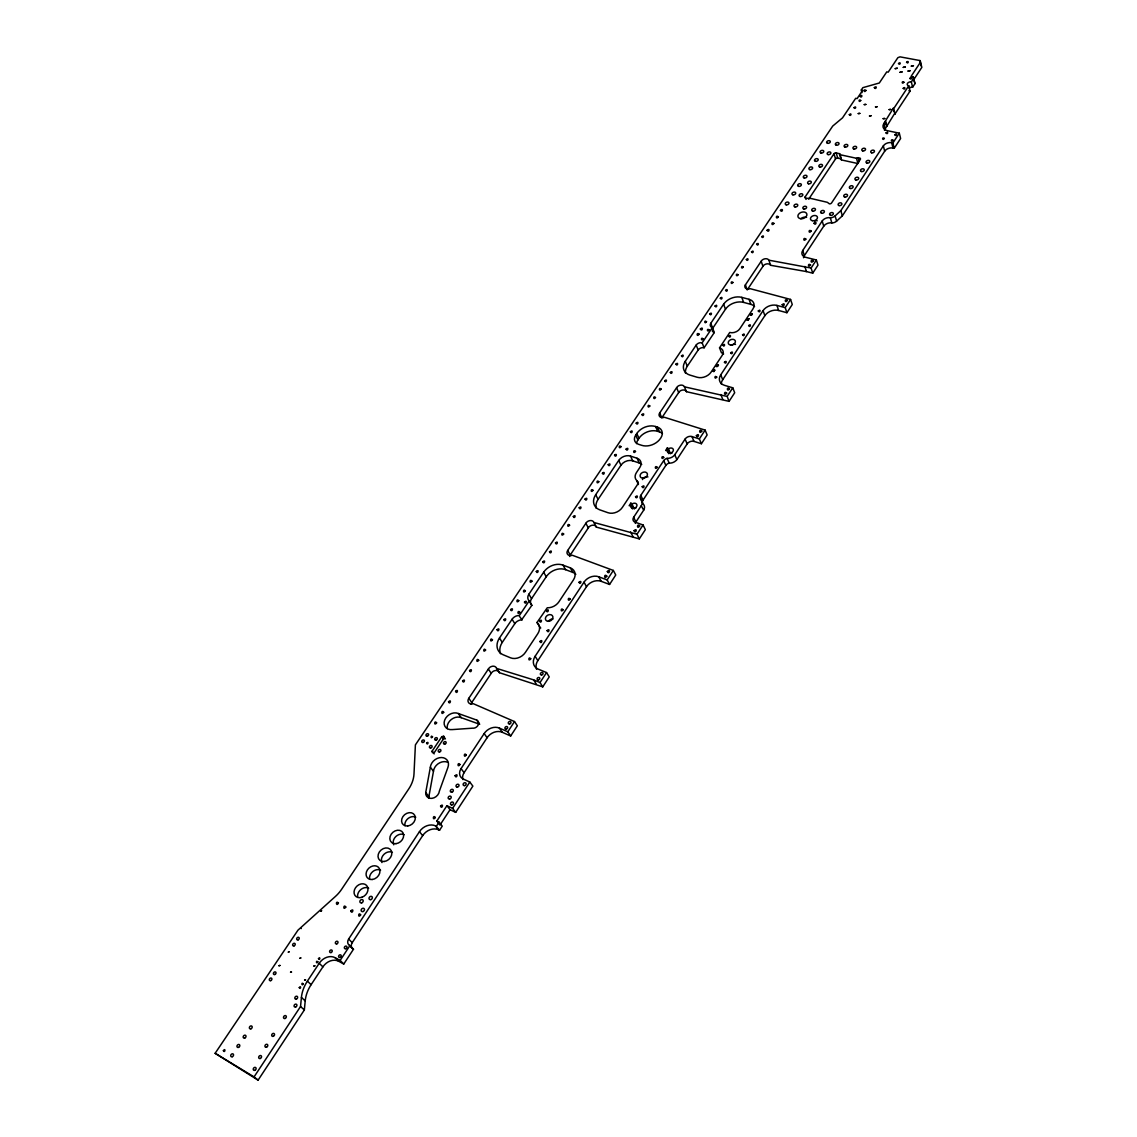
<?xml version="1.0" encoding="UTF-8"?>
<svg xmlns="http://www.w3.org/2000/svg" width="1137" height="1137" viewBox="0 0 1137 1137"><rect width="100%" height="100%" fill="white"/><g stroke="black" fill="none" stroke-linecap="round" stroke-linejoin="round"><path stroke-width="1.5" d="M913.21 80.443L921.865 67.31L919.947 60.545L900.007 56.85L897.86 57.674L888.182 72.157L886.761 71.887L879.313 83.001L862.855 87.663L861.292 89.979L862.699 90.264L857.113 98.578L855.692 98.294L842.531 117.85L832.725 126.065L415.403 744.863L413.996 773.942A29.391 23.166 -40 0 1 408.794 788.865L341.626 889.29A30.486 23.976 -44.7 0 1 335.387 896.482L297.965 930.165L215.135 1053.303L258.099 1080.15L304.346 1009.969L305.213 1000.901A32.021 25.753 -49.5 0 1 311.126 984.67L322.908 966.862A12.663 10.148 -48.4 0 1 338.741 961.291L343.758 964.034L353.493 949.224L349.542 945.387A5.244 4.207 -46.9 0 1 348.647 939.034L419.454 831.673A12.606 10.205 -41.4 0 1 435.613 825.917L439.55 830.237L442.236 826.13L439.067 822.165L436.807 821.085L446.926 805.692L452.583 808.364L455.695 812.372L472.864 786.108L469.823 782.043L463.043 778.916A8.869 7.163 -38 0 1 461.053 768.598L484.163 733.564A11.697 9.423 -36.1 0 1 499.37 728.092L507.813 731.787L510.684 735.98L517.335 725.776L514.507 721.554L473.305 703.704A4.79 3.795 -35.5 0 1 468.074 701.486L468.003 700.705A4.79 3.795 -35.5 0 1 468.814 698.303L488.37 669.053A4.761 3.766 -34.1 0 1 490.26 667.078L491.085 666.637A4.761 3.766 -34.1 0 1 496.585 668.4L533.608 679.869L540.018 682.541L542.747 686.862L549.242 676.899L546.542 672.564L538.114 669.082A11.427 9.124 -32.2 0 1 535.129 656.276L584.006 582.158A11.185 8.812 -28.9 0 1 598.73 576.772L607.144 579.913L609.574 584.461L615.742 574.995L613.34 570.433L572.323 555.254A4.591 3.553 -28.9 0 1 567.107 553.378L567.008 552.667A4.591 3.553 -28.9 0 1 567.718 550.45L585.882 523.29A4.562 3.51 -27.8 0 1 587.673 521.442L588.469 521.016A4.562 3.51 -27.8 0 1 593.926 522.48L637.004 534.234L639.321 538.881L645.347 529.643L643.073 524.981L635.043 522.153A4.576 3.553 -26.2 0 1 633.636 517.307L641.424 505.468A7.291 5.614 -26 0 0 640.628 499.015A4.548 3.496 -25.6 0 1 640.785 495.377L663.71 460.627A4.505 3.439 -24.4 0 1 667.064 458.353A7.192 5.458 -24.2 0 0 674.753 454.786L674.952 454.502M258.099 1080.15L254.063 1076.895L300.538 1006.515L301.419 997.419A32.134 25.81 -49.3 0 1 307.374 981.16L319.213 963.281A12.706 10.162 -48.2 0 1 335.117 957.695L340.134 960.438L343.758 964.034M667.405 450.522L667.334 450.991A3.141 2.388 -24.1 0 0 670.83 452.896A3.141 2.388 -24.1 0 0 673.232 449.243A3.141 2.388 -24.1 0 0 668.911 448.603L667.263 448.021L665.628 450.494L667.405 450.522L668.84 453.706M630.921 505.766L630.836 506.249A3.184 2.459 -26.1 0 0 634.332 508.267A3.184 2.459 -26.1 0 0 636.805 504.515A3.184 2.459 -26.1 0 0 632.456 503.805L630.808 503.179L629.131 505.723L630.921 505.766L632.456 508.893M428.947 798.245A7.405 5.955 -39.7 0 1 428.891 796.582L433.481 771.256A9.764 7.817 -38.6 0 1 447.751 762.316M425.721 792.56L430.354 767.191A9.807 7.831 -38.5 0 1 441.454 757.526A9.807 7.831 -38.5 0 1 447.921 767.39L439.394 791.039A7.433 5.955 -39.6 0 1 431.875 798.359A7.433 5.955 -39.6 0 1 425.721 792.56L428.891 796.582M841.423 159.933L839.987 153.893L836.235 152.87A1.663 1.137 -18 0 0 834.032 153.708L805.223 196.8A1.677 1.165 -18.8 0 0 805.863 198.321L810.766 198.435L827.366 202.315L829.328 203.807A1.691 1.18 -18.2 0 0 831.573 202.954L860.297 159.436A1.677 1.151 -17.5 0 0 859.615 157.972L856.502 158.285L857.938 163.557L841.423 159.933L841.053 158.867L837.713 158.128A1.663 1.137 -18 0 0 835.524 158.967L808.72 199.131M432.117 751.145L432.373 752.609L434.433 752.381L444.183 737.799L444.041 736.421L441.867 736.591L432.117 751.145L434.178 753.888M641.24 505.766L643.684 510.158L635.938 521.968A4.562 3.539 -26.1 0 0 635.327 523.418M507.813 731.787L514.507 721.554M540.018 682.541L546.542 672.564M607.144 579.913L613.34 570.433M637.004 534.234L643.073 524.981M705.125 430.099L707.143 434.945L701.401 443.743L699.354 438.91L705.125 430.099L664.363 417.265A4.42 3.297 -24 0 1 659.176 415.673L659.062 415.033A4.42 3.297 -24 0 1 659.687 412.987L676.6 387.703A4.406 3.269 -23.2 0 1 678.32 385.969L679.087 385.571A4.406 3.269 -23.2 0 1 684.446 386.822L727.14 396.429L729.073 401.347L734.701 392.734L732.782 387.802L724.44 385.315A10.617 7.888 -21.6 0 1 720.759 374.798L763.083 310.614A10.475 7.589 -20 0 1 776.912 305.412L785.198 307.644L786.918 312.718L778.646 310.486A10.432 7.589 -20 0 0 764.874 315.66L722.706 379.73A10.588 7.874 -21.6 0 0 721.299 384.008M727.14 396.429L732.782 387.802M785.198 307.644L790.57 299.429L750.136 288.67A4.292 3.07 -20.5 0 1 744.991 287.334L744.863 286.751A4.292 3.07 -20.5 0 1 745.403 284.861L761.193 261.254A4.278 3.041 -20 0 1 762.799 259.62L763.538 259.222A4.278 3.041 -20 0 1 768.882 260.188L811.107 268.034L812.728 273.178L805.948 271.43M811.107 268.034L816.366 259.989L805.536 257.26A7.305 5.173 -18.8 0 1 802.736 250.481L822.193 220.99A6.41 4.491 -18.3 0 1 830.308 217.721A5.116 3.567 -18.1 0 0 835.098 215.916L840.84 210.643L883.335 145.877A6.325 4.292 -16.7 0 1 891.664 142.708L892.9 142.964L894.222 148.293L892.986 148.037A6.31 4.292 -16.7 0 0 884.685 151.193L842.346 215.859L836.619 221.118A5.102 3.567 -18.1 0 1 831.843 222.923A6.381 4.477 -18.2 0 0 823.742 226.192L804.371 255.626A7.291 5.173 -18.8 0 0 803.532 257.744M892.9 142.964L899.31 133.171L887.357 130.684A8.357 5.628 -16.7 0 1 883.875 123.478L893.213 108.356L895.089 113.814L893.213 108.356M786.918 312.718L792.276 304.517L790.57 299.429M812.728 273.178L817.972 265.148L816.366 259.989M894.222 148.293L900.618 138.515L899.31 133.171M642.604 503.179A4.534 3.496 -25.6 0 1 643.045 500.081L665.87 465.388A4.491 3.425 -24.4 0 1 669.224 463.129A7.163 5.458 -24.2 0 0 676.885 459.575L687.174 443.913A5.159 3.923 -23.4 0 1 693.996 441.383L701.401 443.743M436.366 826.286L439.067 822.165M446.926 805.692L450.053 809.7L439.976 825.05L436.807 821.085M452.583 808.364L469.823 782.043M894.506 113.7L885.211 128.808A8.343 5.614 -16.7 0 0 884.487 130.329M895.089 113.814L910.026 91.145L908.776 85.772A2.899 1.904 -16.4 0 1 907.539 83.342A2.899 1.904 -16.4 0 1 911.348 81.878L913.722 78.268L913.011 76.89L911.007 76.506L920.657 61.91M909.202 88.231A2.885 1.904 -16.3 0 1 912.585 87.265L914.958 83.655L913.722 78.268M340.134 960.438L349.912 945.6M353.493 949.224L353.11 949.025A5.216 4.207 -47 0 1 352.214 942.687L422.68 835.61A12.564 10.19 -41.5 0 1 438.797 829.882L439.55 830.237M462.972 779.612A8.84 7.149 -38.1 0 1 464.095 772.691L487.091 737.742A11.668 9.409 -36.2 0 1 502.256 732.285L510.684 735.98M536.593 669.281A11.384 9.11 -32.3 0 1 537.829 660.64L586.507 586.678A11.157 8.798 -28.9 0 1 601.175 581.32L609.574 584.461M699.354 438.91L691.936 436.551A5.173 3.923 -23.4 0 0 685.085 439.095L674.753 454.786L676.885 459.575M893.781 108.47L908.776 85.772M540.743 628.022A11.228 8.854 -32 0 0 539.961 627.169L536.991 622.507L547.252 607.769A11.171 8.741 -30.5 0 0 558.949 601.757L573.446 579.884A11.1 8.655 -29.6 0 0 570.348 567.875L563.014 565.132A14.767 11.498 -29.9 0 0 543.642 572.238L528.904 594.196A6.95 5.415 -30.9 0 0 528.89 600.563L531.874 605.31L521.585 619.907A6.978 5.472 -32.1 0 0 514.819 623.659L502.27 642.391A15.008 11.839 -32.8 0 0 500.493 653.704M719.536 347.837L729.755 332.473A7.646 5.557 -21.2 0 0 739.889 328.664L752.779 309.221A10.375 7.476 -20.8 0 0 749.041 299.315L741.807 297.368A13.8 9.949 -21 0 0 723.601 304.233L710.824 323.249A4.491 3.255 -21.7 0 0 712.359 327.584L702.14 342.834A4.52 3.297 -22.3 0 0 696.171 345.079L685.284 361.296A13.985 10.276 -22.5 0 0 689.917 375.082L697.18 377.257A10.517 7.76 -22.4 0 0 711.151 372.041L722.208 355.355A7.689 5.642 -21.9 0 0 719.536 347.837L721.469 352.797A7.675 5.642 -21.8 0 1 723.629 353.934M685.483 373.192A13.942 10.276 -22.5 0 1 687.302 366.213L698.161 350.011A4.505 3.297 -22.2 0 1 704.101 347.78L714.292 332.558L710.824 323.249M471.045 704.13A4.775 3.795 -35.5 0 1 471.756 702.524L491.227 673.36A4.747 3.752 -34.1 0 1 493.117 671.384L493.927 670.944A4.747 3.752 -34.1 0 1 499.413 672.706L542.747 686.862M569.609 556.476A4.562 3.539 -28.9 0 1 570.234 555.012L588.326 527.909A4.548 3.51 -27.8 0 1 590.117 526.061L590.899 525.635A4.548 3.51 -27.8 0 1 596.342 527.099L639.321 538.881M729.073 401.347L686.492 391.711A4.392 3.255 -23.2 0 0 681.148 390.446L680.381 390.844A4.392 3.255 -23.2 0 0 678.675 392.578L661.819 417.819L659.687 412.987M804.84 266.442L806.474 271.572L770.616 265.291A4.278 3.027 -20 0 0 765.286 264.324L764.547 264.708A4.278 3.027 -20 0 0 762.941 266.342L747.208 289.907L745.403 284.861M536.991 622.507L537.289 622.763A11.271 8.869 -31.9 0 1 537.787 633.693L525.393 652.396A11.327 8.94 -32.8 0 1 510.513 657.811L503.165 654.77A15.065 11.853 -32.8 0 1 499.47 638.028L512.076 619.253A7.007 5.486 -32 0 1 518.87 615.501L522.096 619.935M637.047 458.254A8.968 6.794 -25.5 0 1 639.818 467.506L636.407 472.651A9.025 6.879 -25.3 0 0 636.72 480.539L636.976 480.752A4.52 3.454 -25.7 0 1 637.303 484.859L622.38 507.4A10.887 8.343 -26.7 0 1 607.968 512.716L599.91 509.888A14.468 11.057 -26.8 0 1 595.703 494.709L618.699 460.457A8.954 6.765 -25.7 0 1 630.495 456.079L637.047 458.254L639.292 463.001A8.94 6.794 -25.5 0 1 641.737 464.45M657.385 427.1A10.674 8.03 -24.5 0 1 660.796 437.972L660.569 438.313A14.227 10.674 -24.6 0 1 641.68 445.32L638.411 444.254A8.883 6.68 -24.8 0 1 635.668 435.173L636.791 433.51A14.241 10.702 -24.7 0 1 655.566 426.517L657.385 427.1L659.545 431.918A10.645 8.016 -24.5 0 1 662.473 433.595M519.382 615.515L529.202 600.862M531.874 605.31L531.562 605.012A6.936 5.415 -31 0 1 531.562 598.659L546.257 576.743A14.724 11.484 -29.9 0 1 565.558 569.665L572.877 572.408A11.057 8.641 -29.6 0 1 575.819 574.341M596.243 508.381A14.411 11.043 -26.8 0 1 598.09 499.37L620.987 465.189A8.925 6.765 -25.7 0 1 632.755 460.826L639.292 463.001M636.621 443.615A8.869 6.666 -24.8 0 1 637.9 439.962L639.008 438.285A14.198 10.688 -24.7 0 1 657.726 431.335L659.545 431.918M754.542 306.549A10.347 7.476 -20.7 0 0 750.846 304.361L743.626 302.399A13.758 9.935 -21 0 0 725.477 309.236L712.757 328.223A4.477 3.255 -21.7 0 0 712.316 329.105M630.808 503.179L633.11 507.855L634.759 508.495A3.184 2.459 -26.1 0 1 635.967 507.983M839.945 154.675L856.502 158.285M476.73 720.091A4.832 3.866 -36.2 0 1 478.151 725.093A4.832 3.866 -36.2 0 1 472.594 728.177L452.242 729.599A9.636 7.646 -36.6 0 1 444.666 720.147A9.636 7.646 -36.6 0 1 458.268 713.496L476.73 720.091L479.672 724.283L461.252 717.689A9.608 7.632 -36.7 0 0 451.332 719.479A9.608 7.632 -36.7 0 0 447.282 728.604M450.053 809.7L455.695 812.372M215.135 1053.303L254.063 1076.895M300.538 1006.515L304.346 1009.969M301.419 997.419L305.213 1000.901M307.374 981.16L311.126 984.67M319.213 963.281L322.908 966.862M335.117 957.695L338.741 961.291M349.542 945.387L353.11 949.025M348.647 939.034L352.214 942.687M419.454 831.673L422.68 835.61M435.613 825.917L438.797 829.882M430.354 767.191L433.481 771.256M461.053 768.598L464.095 772.691M443.402 736.136L445.434 738.894M441.767 736.719L443.814 739.476M458.268 713.496L461.252 717.689M484.163 733.564L487.091 737.742M468.814 698.303L471.756 702.524M499.37 728.092L502.256 732.285M488.37 669.053L491.227 673.36M496.585 668.4L499.413 672.706M499.47 638.028L502.27 642.391M533.608 679.869L536.351 684.19M535.129 656.276L537.829 660.64M512.076 619.253L514.819 623.659M528.904 594.196L531.562 598.659M543.642 572.238L546.257 576.743M563.014 565.132L565.558 569.665M570.348 567.875L572.877 572.408M567.718 550.45L570.234 555.012M584.006 582.158L586.507 586.678M598.73 576.772L601.175 581.32M585.882 523.29L588.326 527.909M593.926 522.48L596.342 527.099M914.958 83.655L913.011 76.89M595.703 494.709L598.09 499.37M630.637 531.974L632.954 536.621M633.636 517.307L635.938 521.968M631.987 504.16L634.275 508.836M618.699 460.457L620.987 465.189M640.628 499.015L642.902 503.719A7.263 5.6 -26 0 1 643.684 510.158M640.785 495.377L643.045 500.081M636.976 480.752L638.482 483.893M630.495 456.079L632.755 460.826M635.668 435.173L637.9 439.962M636.791 433.51L639.008 438.285M663.71 460.627L665.87 465.388M667.064 458.353L669.224 463.129M655.566 426.517L657.726 431.335M668.442 448.959L670.588 453.748M667.263 448.021L669.409 452.81M685.085 439.095L687.174 443.913M691.936 436.551L693.996 441.383M676.6 387.703L678.675 392.578M684.446 386.822L686.492 391.711M685.284 361.296L687.302 366.213M696.171 345.079L698.161 350.011M720.815 394.525L722.762 399.428M702.14 342.834L704.101 347.78M720.759 374.798L722.706 379.73M723.601 304.233L725.477 309.236M741.807 297.368L743.626 302.399M749.041 299.315L750.846 304.361M763.083 310.614L764.874 315.66M776.912 305.412L778.646 310.486M761.193 261.254L762.941 266.342M768.882 260.188L770.616 265.291M802.736 250.481L804.371 255.626M805.223 196.8L806.019 199.401M822.193 220.99L823.742 226.192M830.308 217.721L831.843 222.923M835.098 215.916L836.619 221.118M840.84 210.643L842.346 215.859M834.032 153.708L835.524 158.967M836.235 152.87L837.713 158.128M839.447 153.58L840.925 158.839M858.165 157.645L859.231 161.61M861.292 89.979L861.974 92.651M883.335 145.877L884.685 151.193M883.875 123.478L885.211 128.808M891.664 142.708L892.986 148.037M885.567 120.92L886.888 126.264M885.311 122.142L885.979 124.8M911.348 81.878L912.585 87.265M919.947 60.545L921.155 65.946M910.026 91.145A2.885 1.904 -16.3 0 1 908.932 90.647M801.088 218.489A4.633 3.24 -18.9 0 1 806.574 217.38M814.561 221.004A3.596 2.516 -18.6 0 1 817.219 220.777M714.292 332.558A4.477 3.255 -21.7 0 1 713.396 332.175M712.714 331.592A4.477 3.255 -21.7 0 1 712.288 330.853M548.645 621.157A3.965 3.141 -31 0 1 552.98 619.04M642.476 479.587A3.823 2.914 -25.3 0 1 647.934 476.929M731.915 345.023A3.695 2.715 -21.3 0 1 735.497 344.44M638.383 484.561A8.997 6.865 -25.3 0 1 637.374 481.136M671.64 453.109A3.141 2.388 -24.1 0 1 672.251 452.896M357.601 896.937A7.661 6.14 -44.8 0 1 360.969 889.432A7.661 6.14 -44.8 0 1 368.672 888.182M369.582 878.887A7.618 6.111 -43.9 0 1 372.908 871.468A7.618 6.111 -43.9 0 1 380.582 870.203M381.947 862.571A7.561 6.069 -43 0 1 384.008 854.299A7.561 6.069 -43 0 1 392.407 852.366M393.729 844.805A7.518 6.026 -42.1 0 1 395.747 836.619A7.518 6.026 -42.1 0 1 404.118 834.686M404.914 825.675A7.462 5.998 -41.2 0 1 408.126 818.455A7.462 5.998 -41.2 0 1 415.744 817.162M338.428 902.863C336.58 907.61 335.074 900.021 338.428 902.863M317.834 961.76C316.512 965.142 315.489 959.699 317.834 961.76M318.474 958.633C320.065 961.348 320.52 955.563 318.474 958.633M313.911 966.038L314.85 965.825L313.911 966.038M303.266 983.718C301.945 987.143 300.935 981.615 303.266 983.718M304.588 980.08L305.498 979.767L304.588 980.08M299.244 987.612C300.822 990.37 301.319 984.514 299.244 987.612M299.884 958.278L300.779 957.951L299.884 958.278M289.239 951.669L288.343 952.11L289.239 951.669M290.56 972.22L291.484 972.021L290.56 972.22M278.991 965.754L279.901 965.441L278.991 965.754M909.799 78.41C911.803 80.826 912.357 75.667 909.799 78.41M223.378 1050.659C225.055 1053.814 225.766 1047.134 223.378 1050.659M321.572 910.78L320.861 911.092L321.572 910.78M301.163 928.616L301.206 928.517M913.423 65.704L911.334 66.117L913.423 65.704M910.14 70.65L908.051 71.062L910.14 70.65M905.35 66.969L903.261 67.381L905.35 66.969M903.204 88.359C904.967 90.903 905.933 85.701 903.204 88.359M903.915 82.234C901.925 85.19 901.328 80.187 903.915 82.234M906.573 62.265C908.335 64.752 909.273 59.65 906.573 62.265M893.099 140.292C891.053 143.347 890.456 138.117 893.099 140.292M894.762 134.734C896.539 137.392 897.562 132.006 894.762 134.734M902.053 71.915L899.978 72.327L902.053 71.915M897.292 68.234L895.217 68.646L897.292 68.234M898.528 63.53C900.277 66.017 901.229 60.915 898.528 63.53M884.344 138.444C882.312 141.5 881.729 136.284 884.344 138.444M886.021 132.901C887.784 135.559 888.807 130.186 886.021 132.901M889.134 109.607L890.74 109.45L889.134 109.607M883.151 118.66L884.757 118.504L883.151 118.66M875.504 106.864L877.096 106.707L875.504 106.864M871.098 115.704L869.492 116.017L871.098 115.704M864.248 104.604L865.84 104.433L864.248 104.604M866.01 90.448C863.708 93.845 863.082 88.089 866.01 90.448M859.927 96.233C861.889 99.175 863.068 93.191 859.927 96.233M858.25 113.572L859.828 113.402L858.25 113.572M860.737 100.468C858.733 103.439 858.193 98.422 860.737 100.468M854.001 107.66C855.706 110.232 856.744 105.002 854.001 107.66M849.296 114.652C851.002 117.239 852.054 111.994 849.296 114.652M810.553 265.006C808.052 268.773 807.526 262.235 810.553 265.006M813.182 260.984C810.695 264.75 810.155 258.227 813.182 260.984M811.15 231.067C808.691 234.762 808.151 228.381 811.15 231.067M813.978 223.278C815.925 226.547 817.318 220.038 813.978 223.278M805.849 239.097C803.376 242.792 802.85 236.397 805.849 239.097M787.358 300.424C784.828 304.261 784.331 297.567 787.358 300.424M782.171 304.702C784.089 308.198 785.639 301.333 782.171 304.702M778.39 216.826C775.946 220.45 775.462 214.197 778.39 216.826M780.451 210.388C782.327 213.585 783.763 207.19 780.451 210.388M758.294 310.969C759.928 314.011 761.307 308.056 758.294 310.969M773.942 223.435C771.497 227.073 771.028 220.791 773.942 223.435M767.02 230.328C768.896 233.582 770.36 227.102 767.02 230.328M747.961 318.857L749.127 318.786L747.961 318.857M748.388 319.895L747.236 320.208L748.388 319.895M761.747 236.681C763.353 239.509 764.647 233.881 761.747 236.681M748.658 325.566C750.292 328.621 751.685 322.624 748.658 325.566M750.477 315.063L751.642 314.992L750.477 315.063M751.216 313.954L752.367 313.883L751.216 313.954M756.631 244.256C758.237 247.113 759.544 241.456 756.631 244.256M742.546 334.818C744.166 337.902 745.588 331.876 742.546 334.818M726.671 393.118C724.027 397.126 723.672 390.034 726.671 393.118M751.5 251.874C753.106 254.745 754.428 249.06 751.5 251.874M729.499 388.811C726.856 392.805 726.486 385.741 729.499 388.811M743.285 267.053C741.125 270.265 740.77 264.679 743.285 267.053M730.65 352.825C732.256 355.938 733.706 349.855 730.65 352.825M746.355 259.534C747.947 262.42 749.283 256.706 746.355 259.534M738.098 274.77C735.923 277.996 735.582 272.383 738.098 274.77M724.44 362.22C726.046 365.361 727.524 359.235 724.44 362.22M728.76 336.239C730.352 339.309 731.787 333.297 728.76 336.239M717.262 365.233L718.442 365.162L717.262 365.233M717.689 366.299L716.495 366.484L717.689 366.299M716.722 377.086C714.434 380.525 714.15 374.471 716.722 377.086M732.924 282.459C730.736 285.7 730.409 280.057 732.924 282.459M722.805 345.207C724.397 348.306 725.847 342.251 722.805 345.207M725.577 290.39C727.154 293.346 728.533 287.519 725.577 290.39M701.813 431.094C699.113 435.173 698.814 427.924 701.813 431.094M713.169 371.415L714.349 371.344L713.169 371.415M713.922 370.264L715.102 370.207L713.993 370.15M720.318 298.207C721.881 301.163 723.288 295.336 720.318 298.207M696.37 435.613C698.189 439.45 700.037 432.074 696.37 435.613M709.161 329.957C706.944 333.283 706.645 327.456 709.161 329.957M715.031 306.052C716.594 309.037 718.015 303.167 715.031 306.052M703.206 338.84C700.96 342.194 700.69 336.339 703.206 338.84M706.518 321.7C704.3 325.011 704.002 319.227 706.518 321.7M709.715 313.926C711.279 316.925 712.714 311.041 709.715 313.926M699.184 334.221C696.611 338.059 696.285 331.336 699.184 334.221M700.349 328.991C702.14 332.501 703.831 325.637 700.349 328.991M681.475 355.881C682.996 358.979 684.517 352.939 681.475 355.881M663.724 457.358C661.364 460.926 661.18 454.573 663.724 457.358M675.89 364.153C677.41 367.265 678.96 361.211 675.89 364.153M657.172 467.293C654.798 470.874 654.614 464.493 657.172 467.293M639.69 525.976C636.876 530.24 636.734 522.579 639.69 525.976M670.304 372.467C671.811 375.594 673.374 369.511 670.304 372.467M642.192 486.707C643.698 490.132 645.418 483.58 642.192 486.707M634.062 530.681C635.796 534.774 637.871 527 634.062 530.681M661.165 389.081C658.877 392.507 658.678 386.481 661.165 389.081M664.676 380.824C666.183 383.965 667.76 377.854 664.676 380.824M635.526 496.784C637.018 500.237 638.767 493.657 635.526 496.784M655.495 397.509C653.207 400.949 653.008 394.894 655.495 397.509M649.81 405.98C647.493 409.434 647.323 403.337 649.81 405.98M641.922 414.593C643.414 417.819 645.049 411.594 641.922 414.593M635.512 451.417C633.153 454.942 633.011 448.66 635.512 451.417M636.18 423.135C637.658 426.375 639.307 420.122 636.18 423.135M607.329 571.499C609.02 575.692 611.18 567.761 607.329 571.499M606.831 576.161C603.946 580.538 603.889 572.65 606.831 576.161M626.075 449.129C627.553 452.441 629.244 446.074 626.075 449.129M630.395 431.719C631.874 434.974 633.551 428.692 630.395 431.719M621.029 446.656C618.67 450.167 618.556 443.927 621.029 446.656M614.563 455.226C616.012 458.538 617.746 452.171 614.563 455.226M608.181 464.706C609.617 468.046 611.365 461.65 608.181 464.706M598.829 481.733C596.442 485.3 596.371 478.933 598.829 481.733M579.017 582.3C580.438 585.953 582.386 579.074 579.017 582.3M602.425 473.248C603.861 476.602 605.623 470.178 602.425 473.248M570.163 599.085C567.633 602.894 567.647 596.001 570.163 599.085M593.031 490.345C590.629 493.941 590.572 487.531 593.031 490.345M585.029 499.086C586.436 502.497 588.27 495.974 585.029 499.086M563.099 609.773C560.569 613.596 560.598 606.661 563.099 609.773M579.174 507.77C580.581 511.209 582.428 504.657 579.174 507.77M547.11 630.609C548.489 634.375 550.535 627.311 547.11 630.609M569.58 525.209C567.136 528.847 567.136 522.309 569.58 525.209M573.304 516.511C574.697 519.964 576.558 513.384 573.304 516.511M539.947 641.453C541.311 645.247 543.372 638.141 539.947 641.453M546.456 610.697C547.835 614.406 549.853 607.428 546.456 610.697M563.654 534.02C561.195 537.673 561.209 531.107 563.654 534.02M555.496 542.932C556.874 546.456 558.793 539.777 555.496 542.932M530.752 658.764C528.165 662.686 528.279 655.552 530.752 658.764M539.592 621.044C540.956 624.767 542.989 617.775 539.592 621.044M549.512 551.829C550.876 555.368 552.824 548.659 549.512 551.829M542.804 561.792C544.154 565.359 546.115 558.622 542.804 561.792M531.96 581.121C529.458 584.859 529.529 578.108 531.96 581.121M536.294 571.456C537.645 575.052 539.62 568.273 536.294 571.456M519.822 612.289C517.278 616.098 517.392 609.205 519.822 612.289M525.379 590.885C522.864 594.637 522.963 587.857 525.379 590.885M524.47 602.084C525.806 605.751 527.838 598.858 524.47 602.084M518.785 600.691C516.255 604.472 516.369 597.65 518.785 600.691M510.612 609.588C511.934 613.269 513.995 606.348 510.612 609.588M455.098 775.676C456.363 779.797 458.708 772.194 455.098 775.676M503.862 619.622C505.169 623.318 507.244 616.382 503.862 619.622M492.463 639.818C489.891 643.656 490.061 636.677 492.463 639.818M466.269 754.968C463.569 759.061 463.839 751.543 466.269 754.968M497.068 629.713C498.361 633.437 500.465 626.444 497.068 629.713M485.598 650.009C483.026 653.86 483.211 646.839 485.598 650.009M459.973 764.519C457.245 768.626 457.543 761.065 459.973 764.519M478.705 660.256C476.119 664.122 476.318 657.072 478.705 660.256M469.553 670.56C470.817 674.383 473.006 667.263 469.553 670.56M435.329 817.517C432.543 821.71 432.899 813.921 435.329 817.517M440.545 806.034C441.767 810.24 444.197 802.523 440.545 806.034M462.588 680.907C463.839 684.758 466.056 677.595 462.588 680.907M455.582 691.31C456.818 695.176 459.078 687.97 455.582 691.31M443.714 712.259C441.057 716.225 441.341 708.962 443.714 712.259M448.546 701.756C449.769 705.651 452.043 698.416 448.546 701.756M432.529 736.833C430.468 739.917 430.71 734.246 432.529 736.833M436.608 722.834C433.936 726.813 434.249 719.508 436.608 722.834M426.602 743.072C427.526 746.156 429.331 740.457 426.602 743.072M360.671 914.873C357.771 919.236 358.326 911.064 360.671 914.873M350.892 910.865C351.973 915.313 354.687 907.241 350.892 910.865M345.804 907.056C342.905 911.391 343.488 903.275 345.804 907.056M874.339 87.563C875.717 90.733 877.878 84.792 874.339 87.563M798.615 186.383A1.919 1.322 -18.9 0 0 801.372 184.691A1.919 1.322 -18.9 0 0 798.544 184.052A1.919 1.322 -18.9 0 0 798.615 186.383M792.93 194.825A1.919 1.322 -19.1 0 0 795.715 193.134A1.919 1.322 -19.1 0 0 792.873 192.466A1.919 1.322 -19.1 0 0 792.93 194.825M809.871 169.64A1.919 1.308 -18.6 0 0 812.628 167.963A1.919 1.308 -18.6 0 0 809.8 167.324A1.919 1.308 -18.6 0 0 809.871 169.64M804.257 177.997A1.919 1.308 -18.8 0 0 807.014 176.306A1.919 1.308 -18.8 0 0 804.186 175.666A1.919 1.308 -18.8 0 0 804.257 177.997M815.471 161.326A1.904 1.293 -18.5 0 0 818.214 159.649A1.904 1.293 -18.5 0 0 815.385 159.024A1.904 1.293 -18.5 0 0 815.471 161.326M821.042 153.04A1.904 1.293 -18.3 0 0 823.771 151.377A1.904 1.293 -18.3 0 0 820.957 150.752A1.904 1.293 -18.3 0 0 821.042 153.04M786.207 204.831A1.933 1.336 -19.3 0 0 788.993 203.125A1.933 1.336 -19.3 0 0 786.15 202.457A1.933 1.336 -19.3 0 0 786.207 204.831M794.976 206.92A1.933 1.336 -19.1 0 0 797.776 205.214A1.933 1.336 -19.1 0 0 794.919 204.532A1.933 1.336 -19.1 0 0 794.976 206.92M827.58 143.319A1.904 1.279 -18.2 0 0 830.308 141.656A1.904 1.279 -18.2 0 0 827.48 141.059A1.904 1.279 -18.2 0 0 827.58 143.319M836.306 145.209A1.904 1.293 -18 0 0 839.049 143.532A1.904 1.293 -18 0 0 836.207 142.921A1.904 1.293 -18 0 0 836.306 145.209M845.089 147.099A1.919 1.293 -17.8 0 0 847.832 145.422A1.919 1.293 -17.8 0 0 844.976 144.811A1.919 1.293 -17.8 0 0 845.089 147.099M803.802 209.009A1.947 1.35 -18.8 0 0 806.602 207.289A1.947 1.35 -18.8 0 0 803.731 206.621A1.947 1.35 -18.8 0 0 803.802 209.009M853.915 149.004A1.919 1.308 -17.6 0 0 856.658 147.327A1.919 1.308 -17.6 0 0 853.802 146.701A1.919 1.308 -17.6 0 0 853.915 149.004M812.671 211.112A1.947 1.35 -18.6 0 0 815.471 209.393A1.947 1.35 -18.6 0 0 812.6 208.711A1.947 1.35 -18.6 0 0 812.671 211.112M862.784 150.908A1.933 1.308 -17.3 0 0 865.541 149.231A1.933 1.308 -17.3 0 0 862.656 148.606A1.933 1.308 -17.3 0 0 862.784 150.908M821.596 213.23A1.947 1.364 -18.4 0 0 824.396 211.51A1.947 1.364 -18.4 0 0 821.497 210.828A1.947 1.364 -18.4 0 0 821.596 213.23M830.564 215.348A1.961 1.364 -18.1 0 0 833.378 213.628A1.961 1.364 -18.1 0 0 830.465 212.946A1.961 1.364 -18.1 0 0 830.564 215.348M871.709 152.827A1.933 1.322 -17.1 0 0 874.467 151.15A1.933 1.322 -17.1 0 0 871.567 150.525A1.933 1.322 -17.1 0 0 871.709 152.827M861.491 171.531A1.947 1.336 -17.4 0 0 864.276 169.825A1.947 1.336 -17.4 0 0 861.363 169.186A1.947 1.336 -17.4 0 0 861.491 171.531M855.934 179.987A1.947 1.336 -17.5 0 0 858.719 178.282A1.947 1.336 -17.5 0 0 855.806 177.628A1.947 1.336 -17.5 0 0 855.934 179.987M850.348 188.486A1.947 1.35 -17.6 0 0 853.134 186.781A1.947 1.35 -17.6 0 0 850.22 186.113A1.947 1.35 -17.6 0 0 850.348 188.486M867.034 163.117A1.933 1.322 -17.2 0 0 869.805 161.411A1.933 1.322 -17.2 0 0 866.891 160.786A1.933 1.322 -17.2 0 0 867.034 163.117M844.72 197.028A1.947 1.35 -17.8 0 0 847.534 195.308A1.947 1.35 -17.8 0 0 844.62 194.64A1.947 1.35 -17.8 0 0 844.72 197.028M839.078 205.598A1.961 1.364 -17.9 0 0 841.892 203.878A1.961 1.364 -17.9 0 0 838.978 203.21A1.961 1.364 -17.9 0 0 839.078 205.598M828.134 154.604A1.919 1.293 -18.2 0 0 830.877 152.926A1.919 1.293 -18.2 0 0 828.049 152.301A1.919 1.293 -18.2 0 0 828.134 154.604M800.064 196.488A1.933 1.336 -18.9 0 0 802.836 194.782A1.933 1.336 -18.9 0 0 799.993 194.129A1.933 1.336 -18.9 0 0 800.064 196.488M819.777 167.054A1.919 1.308 -18.4 0 0 822.534 165.377A1.919 1.308 -18.4 0 0 819.706 164.751A1.919 1.308 -18.4 0 0 819.777 167.054M808.549 183.81A1.919 1.322 -18.7 0 0 811.321 182.119A1.919 1.322 -18.7 0 0 808.478 181.479A1.919 1.322 -18.7 0 0 808.549 183.81M506.178 729.087A1.464 1.18 -35.5 0 0 507.514 727.04A1.464 1.18 -35.5 0 0 505.141 727.325A1.464 1.18 -35.5 0 0 506.178 729.087M509.518 723.985A1.464 1.18 -35.2 0 0 510.854 721.938A1.464 1.18 -35.2 0 0 508.495 722.222A1.464 1.18 -35.2 0 0 509.518 723.985M538.355 679.94A1.435 1.151 -33 0 0 539.663 677.95A1.435 1.151 -33 0 0 537.318 678.249A1.435 1.151 -33 0 0 538.355 679.94M541.624 674.952A1.435 1.151 -32.7 0 0 542.932 672.962A1.435 1.151 -32.7 0 0 540.572 673.26A1.435 1.151 -32.7 0 0 541.624 674.952M407.728 825.959A7.49 5.998 -41.1 0 0 414.749 815.343A7.49 5.998 -41.1 0 0 402.882 816.65A7.49 5.998 -41.1 0 0 407.728 825.959M395.989 843.668A7.547 6.04 -42 0 0 403.067 832.952A7.547 6.04 -42 0 0 391.171 834.231A7.547 6.04 -42 0 0 395.989 843.668M384.15 861.505A7.589 6.083 -42.9 0 0 391.284 850.718A7.589 6.083 -42.9 0 0 379.36 851.968A7.589 6.083 -42.9 0 0 384.15 861.505M361.992 897.249A7.689 6.154 -44.7 0 0 366.512 885.353A7.689 6.154 -44.7 0 0 354.545 889.617A7.689 6.154 -44.7 0 0 361.992 897.249M372.211 879.512A7.646 6.111 -43.8 0 0 379.417 868.625A7.646 6.111 -43.8 0 0 367.45 869.848A7.646 6.111 -43.8 0 0 372.211 879.512M254.816 1070.329A1.649 1.308 -52.6 0 0 255.839 1067.728A1.649 1.308 -52.6 0 0 253.352 1068.595A1.649 1.308 -52.6 0 0 254.816 1070.329M232.261 1056.728A1.649 1.279 -52.1 0 0 233.298 1054.155A1.649 1.279 -52.1 0 0 230.839 1055.008A1.649 1.279 -52.1 0 0 232.261 1056.728M244.725 1038.081A1.634 1.279 -51.3 0 0 245.748 1035.523A1.634 1.279 -51.3 0 0 243.29 1036.39A1.634 1.279 -51.3 0 0 244.725 1038.081M238.514 1047.39A1.634 1.279 -51.7 0 0 239.537 1044.818A1.634 1.279 -51.7 0 0 237.079 1045.67A1.634 1.279 -51.7 0 0 238.514 1047.39M250.922 1028.814A1.62 1.265 -51 0 0 251.931 1026.27A1.62 1.265 -51 0 0 249.486 1027.123A1.62 1.265 -51 0 0 250.922 1028.814M260.245 1058.49A1.649 1.293 -52.1 0 0 261.268 1055.889A1.649 1.293 -52.1 0 0 258.795 1056.756A1.649 1.293 -52.1 0 0 260.245 1058.49M266.513 1047.205A1.634 1.293 -51.7 0 0 267.522 1044.633A1.634 1.293 -51.7 0 0 265.049 1045.5A1.634 1.293 -51.7 0 0 266.513 1047.205M273.264 1036.319A1.634 1.293 -51.2 0 0 274.273 1033.746A1.634 1.293 -51.2 0 0 271.8 1034.613A1.634 1.293 -51.2 0 0 273.264 1036.319M285.089 1018.468A1.62 1.279 -50.5 0 0 286.069 1015.924A1.62 1.279 -50.5 0 0 283.61 1016.791A1.62 1.279 -50.5 0 0 285.089 1018.468M296.387 999.068A1.606 1.279 -49.6 0 0 297.368 996.552A1.606 1.279 -49.6 0 0 294.924 997.405A1.606 1.279 -49.6 0 0 296.387 999.068M361.765 902.821A1.862 1.492 -45.1 0 0 362.859 899.95A1.862 1.492 -45.1 0 0 359.974 900.973A1.862 1.492 -45.1 0 0 361.765 902.821M295.663 1006.998A1.606 1.279 -50 0 0 296.643 1004.468A1.606 1.279 -50 0 0 294.185 1005.321A1.606 1.279 -50 0 0 295.663 1006.998M370.918 899.58A1.848 1.492 -44.9 0 0 372.012 896.709A1.848 1.492 -44.9 0 0 369.127 897.733A1.848 1.492 -44.9 0 0 370.918 899.58M363.03 911.519A1.862 1.492 -45.5 0 0 364.124 908.634A1.862 1.492 -45.5 0 0 361.239 909.657A1.862 1.492 -45.5 0 0 363.03 911.519M800.874 218.759A4.647 3.24 -18.9 0 0 806.858 214.026A4.647 3.24 -18.9 0 0 799.467 213.315A4.647 3.24 -18.9 0 0 800.874 218.759M812.287 220.692A3.61 2.516 -18.6 0 0 817.489 217.494A3.61 2.516 -18.6 0 0 812.131 216.229A3.61 2.516 -18.6 0 0 812.287 220.692M547.963 621.328A3.979 3.141 -31 0 0 552.852 616.609A3.979 3.141 -31 0 0 546.655 615.956A3.979 3.141 -31 0 0 547.963 621.328M642.703 478.222A3.837 2.928 -25.3 0 0 647.351 473.788A3.837 2.928 -25.3 0 0 641.24 473.347A3.837 2.928 -25.3 0 0 642.703 478.222M730.878 345.037A3.709 2.715 -21.3 0 0 735.284 340.873A3.709 2.715 -21.3 0 0 729.272 340.617A3.709 2.715 -21.3 0 0 730.878 345.037M336.85 943.838A1.464 1.165 -47.1 0 0 337.732 941.55A1.464 1.165 -47.1 0 0 335.458 942.346A1.464 1.165 -47.1 0 0 336.85 943.838M345.833 948.684A1.464 1.18 -47.2 0 0 346.7 946.396A1.464 1.18 -47.2 0 0 344.426 947.192A1.464 1.18 -47.2 0 0 345.833 948.684M331.094 952.536A1.478 1.18 -47.5 0 0 331.976 950.234A1.478 1.18 -47.5 0 0 329.716 951.029A1.478 1.18 -47.5 0 0 331.094 952.536M270.734 980.634A1.478 1.165 -49 0 0 271.658 978.332A1.478 1.165 -49 0 0 269.398 979.128A1.478 1.165 -49 0 0 270.734 980.634M274.841 974.508A1.478 1.165 -48.8 0 0 275.765 972.206A1.478 1.165 -48.8 0 0 273.505 973.002A1.478 1.165 -48.8 0 0 274.841 974.508M294.071 945.87A1.464 1.151 -47.5 0 0 294.966 943.596A1.464 1.151 -47.5 0 0 292.721 944.392A1.464 1.151 -47.5 0 0 294.071 945.87M298.121 939.844A1.464 1.151 -47.3 0 0 299.003 937.584A1.464 1.151 -47.3 0 0 296.771 938.366A1.464 1.151 -47.3 0 0 298.121 939.844M340.077 957.425A1.478 1.18 -47.6 0 0 340.958 955.123A1.478 1.18 -47.6 0 0 338.684 955.919A1.478 1.18 -47.6 0 0 340.077 957.425M430.625 748.018A1.464 1.151 -38 0 0 432.003 745.971A1.464 1.151 -38 0 0 429.672 746.242A1.464 1.151 -38 0 0 430.625 748.018M435.883 740.173A1.45 1.151 -37.6 0 0 437.248 738.14A1.45 1.151 -37.6 0 0 434.917 738.425A1.45 1.151 -37.6 0 0 435.883 740.173M439.436 752.012A1.464 1.165 -38 0 0 440.801 749.965A1.464 1.165 -38 0 0 438.456 750.235A1.464 1.165 -38 0 0 439.436 752.012M444.681 744.152A1.464 1.165 -37.6 0 0 446.045 742.106A1.464 1.165 -37.6 0 0 443.714 742.376A1.464 1.165 -37.6 0 0 444.681 744.152M422.936 742.475A1.45 1.151 -38 0 0 424.3 740.443A1.45 1.151 -38 0 0 421.983 740.713A1.45 1.151 -38 0 0 422.936 742.475M427.142 736.222A1.45 1.151 -37.7 0 0 428.507 734.204A1.45 1.151 -37.7 0 0 426.19 734.474A1.45 1.151 -37.7 0 0 427.142 736.222M451.673 792.219A1.634 1.322 -39.1 0 0 453.194 789.902A1.634 1.322 -39.1 0 0 450.579 790.201A1.634 1.322 -39.1 0 0 451.673 792.219M449.712 798.998A1.634 1.322 -39.4 0 0 451.005 796.582A1.634 1.322 -39.4 0 0 448.362 797.122A1.634 1.322 -39.4 0 0 449.712 798.998M451.744 804.939A1.649 1.336 -39.6 0 0 453.393 802.665A1.649 1.336 -39.6 0 0 450.778 802.821A1.649 1.336 -39.6 0 0 451.744 804.939M457.216 787.117A1.634 1.322 -38.8 0 0 458.95 784.928A1.634 1.322 -38.8 0 0 456.378 784.956A1.634 1.322 -38.8 0 0 457.216 787.117M464.578 785.61A1.634 1.322 -38.5 0 0 465.971 783.251A1.634 1.322 -38.5 0 0 463.342 783.677A1.634 1.322 -38.5 0 0 464.578 785.61"/></g></svg>
